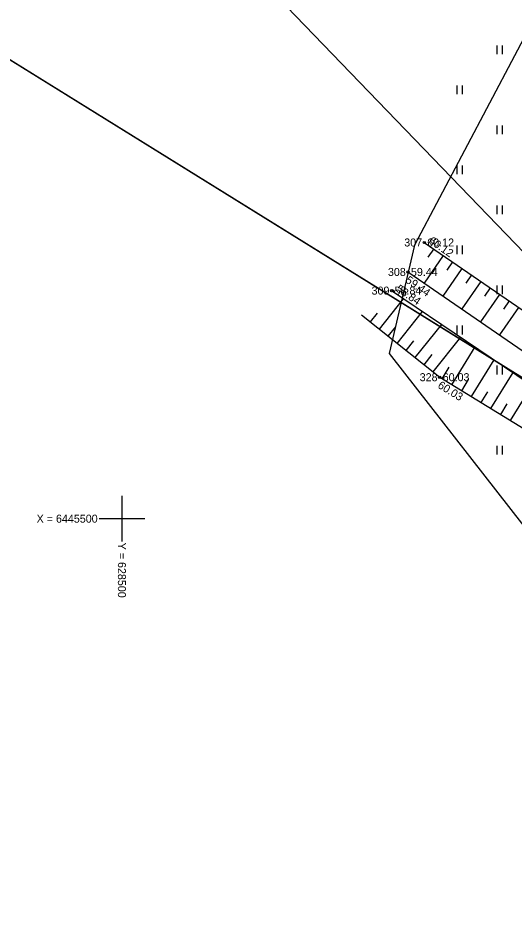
# Model space of a CAD drawing. Extents: x 628290 to 629961, y 6444228 to 6446036.
# Drawn here: x 628490.9 to 628534.3, y 6445465.3 to 6445543.8 of the extents above; entities that cross this region are included whole.
import ezdxf

# ---------------------------------------------------------------- set-up
doc = ezdxf.new("R2010")
doc.units = 0
for name, color, linetype in [('HALJASTUS', 7, 'Continuous'), ('KORGUS', 7, 'Continuous'), ('KPOHULIIN', 7, 'Continuous'), ('MOOTKORG', 7, 'Continuous'), ('MOOTMPUNKT', 7, 'Continuous'), ('MOOTNR', 7, 'Continuous'), ('MOOTPIIR', 7, 'Continuous'), ('PIIR', 7, 'Continuous'), ('RELJEEF', 7, 'Continuous'), ('VORK', 7, 'Continuous')]:
    doc.layers.add(name, color=color, linetype=linetype)

msp = doc.modelspace()

# ---------------------------------------------------------------- linework, layer by layer
at = {"layer": 'HALJASTUS'}
for p, q in [((628532.772, 6445541.381), (628532.772, 6445540.619)), ((628533.228, 6445541.381), (628533.228, 6445540.619)), ((628529.272, 6445537.881), (628529.272, 6445537.119)), ((628529.728, 6445537.881), (628529.728, 6445537.119)), ((628532.772, 6445534.381), (628532.772, 6445533.619)), ((628533.228, 6445534.381), (628533.228, 6445533.619)), ((628529.272, 6445530.881), (628529.272, 6445530.119)), ((628529.728, 6445530.881), (628529.728, 6445530.119)), ((628532.772, 6445527.381), (628532.772, 6445526.619)), ((628533.228, 6445527.381), (628533.228, 6445526.619)), ((628529.272, 6445523.881), (628529.272, 6445523.119)), ((628529.728, 6445523.881), (628529.728, 6445523.119)), ((628532.772, 6445520.381), (628532.772, 6445519.619)), ((628533.228, 6445520.381), (628533.228, 6445519.619)), ((628529.272, 6445516.881), (628529.272, 6445516.119)), ((628529.728, 6445516.881), (628529.728, 6445516.119)), ((628532.772, 6445513.381), (628532.772, 6445512.619)), ((628533.228, 6445513.381), (628533.228, 6445512.619)), ((628532.772, 6445506.381), (628532.772, 6445505.619)), ((628533.228, 6445506.381), (628533.228, 6445505.619))]:
    msp.add_line(p, q, dxfattribs=at)
at = {"layer": 'KORGUS'}
msp.add_line((628523.642, 6445520.03), (628523.846, 6445519.852), dxfattribs=at)
for centre in [(628526.422, 6445524.153), (628524.996, 6445521.576), (628523.568, 6445519.945), (628527.772, 6445512.371)]:
    msp.add_circle(centre, 0.1, dxfattribs=at)
at = {"layer": 'KPOHULIIN'}
msp.add_lwpolyline([(628496.771, 6445563.105), (628505.585, 6445553.954), (628542.367, 6445515.767), (628577.35, 6445479.98), (628582.732, 6445479.539)], dxfattribs=at)
at = {"layer": 'MOOTMPUNKT'}
for centre in [(628526.422, 6445524.153), (628524.996, 6445521.576), (628523.568, 6445519.945), (628527.772, 6445512.371)]:
    msp.add_circle(centre, 0.1, dxfattribs=at)
at = {"layer": 'MOOTPIIR'}
msp.add_lwpolyline([(628455.539, 6445678.45), (628506.712, 6445630.558), (628523.478, 6445614.156), (628523.441, 6445598.229), (628536.489, 6445544.614), (628525.555, 6445523.912), (628523.368, 6445514.435), (628549.173, 6445481.341), (628560.399, 6445437.749), (628561.857, 6445407.862), (628561.274, 6445392.262), (628497.563, 6445358.876), (628439.83, 6445322.137), (628440.486, 6445286.199)], dxfattribs=at)
at = {"layer": 'PIIR'}
for points in [[(628567.32, 6445492.27), (628567.45, 6445498.29), (628565.29, 6445544.66), (628550.08, 6445594.46), (628510.78, 6445599.47), (628514.57, 6445617.84), (628535.81, 6445657.38), (628537.8, 6445688.65), (628435.76, 6445723.51), (628394.51, 6445603.01), (628393.54, 6445600.17)], [(628417.65, 6445580.59), (628411.04, 6445370.79), (628429.25, 6445359.82), (628455.97, 6445315.04), (628502.86, 6445349.97), (628561.66, 6445370.97), (628570.99, 6445376.45), (628578.88, 6445384.58), (628565.53, 6445470.09), (628567.32, 6445492.27), (628419.56, 6445584)]]:
    msp.add_lwpolyline(points, close=True, dxfattribs=at)
at = {"layer": 'RELJEEF'}
for p, q in [((628527.246, 6445523.586), (628526.747, 6445522.862)), ((628528.069, 6445523.018), (628526.406, 6445520.605)), ((628529.716, 6445521.884), (628528.054, 6445519.471)), ((628528.893, 6445522.451), (628528.394, 6445521.727)), ((628530.54, 6445521.316), (628530.041, 6445520.593)), ((628531.363, 6445520.749), (628529.701, 6445518.337)), ((628523.642, 6445520.03), (628523.846, 6445519.852)), ((628533.01, 6445519.614), (628531.349, 6445517.203)), ((628532.187, 6445520.182), (628531.688, 6445519.458)), ((628522.499, 6445516.578), (628524.618, 6445519.235)), ((628533.834, 6445519.047), (628533.335, 6445518.324)), ((628521.717, 6445517.202), (628522.338, 6445517.98)), ((628524.062, 6445515.331), (628526.281, 6445518.112)), ((628534.657, 6445518.48), (628532.996, 6445516.069)), ((628523.28, 6445515.954), (628523.931, 6445516.77)), ((628525.625, 6445514.083), (628527.943, 6445516.988)), ((628527.189, 6445512.836), (628529.605, 6445515.865)), ((628524.844, 6445514.707), (628525.524, 6445515.56)), ((628528.841, 6445511.716), (628530.863, 6445515.014)), ((628526.407, 6445513.46), (628527.117, 6445514.35)), ((628527.989, 6445512.238), (628528.602, 6445513.239)), ((628530.546, 6445510.671), (628532.521, 6445513.893)), ((628532.252, 6445509.626), (628534.18, 6445512.772)), ((628529.694, 6445511.193), (628530.293, 6445512.171)), ((628533.957, 6445508.58), (628535.839, 6445511.651)), ((628531.399, 6445510.148), (628531.985, 6445511.103)), ((628533.104, 6445509.103), (628533.676, 6445510.036))]:
    msp.add_line(p, q, dxfattribs=at)
for points in [[(628526.422, 6445524.153), (628542.144, 6445513.322), (628566.372, 6445497.576)], [(628524.996, 6445521.576), (628565.678, 6445493.573)], [(628523.568, 6445519.945), (628536.679, 6445511.083), (628554.056, 6445499.405), (628565.678, 6445493.573)], [(628520.935, 6445517.825), (628527.772, 6445512.371), (628548.974, 6445499.377), (628563.154, 6445489.132), (628567.25, 6445489.168)]]:
    msp.add_lwpolyline(points, dxfattribs=at)
at = {"layer": 'VORK'}
for p, q in [((628500, 6445502), (628500, 6445498)), ((628498, 6445500), (628502, 6445500))]:
    msp.add_line(p, q, dxfattribs=at)

# ---------------------------------------------------------------- texts
at = {"layer": 'KORGUS'}
for s, rotation, p in [(' 60.12', 325.43676, (628526.521, 6445524.297)), (' 59.44', 325.45885, (628524.5, 6445520.855)), (' 58.84', 325.94404, (628523.666, 6445520.09)), (' 60.03', 328.49725, (628527.315, 6445511.625))]:
    msp.add_text(s, height=0.7, rotation=rotation, dxfattribs=at).set_placement(p)
at = {"layer": 'MOOTKORG'}
for s, p in [(' 60.12', (628526.422, 6445523.803)), (' 59.44', (628524.996, 6445521.226)), (' 58.84', (628523.568, 6445519.595)), (' 60.03', (628527.772, 6445512.021))]:
    msp.add_text(s, height=0.7, dxfattribs=at).set_placement(p)
at = {"layer": 'MOOTNR'}
for s, p in [('307 ', (628524.672, 6445523.803)), ('308 ', (628523.246, 6445521.226)), ('309 ', (628521.818, 6445519.595)), ('328 ', (628526.022, 6445512.021))]:
    msp.add_text(s, height=0.7, dxfattribs=at).set_placement(p)
at = {"layer": 'VORK'}
msp.add_text('X = 6445500', height=0.7, dxfattribs=at).set_placement((628492.545, 6445499.65))
msp.add_text('Y = 628500 ', height=0.7, rotation=270, dxfattribs=at).set_placement((628499.65, 6445497.9))

doc.saveas('drawing.dxf')
